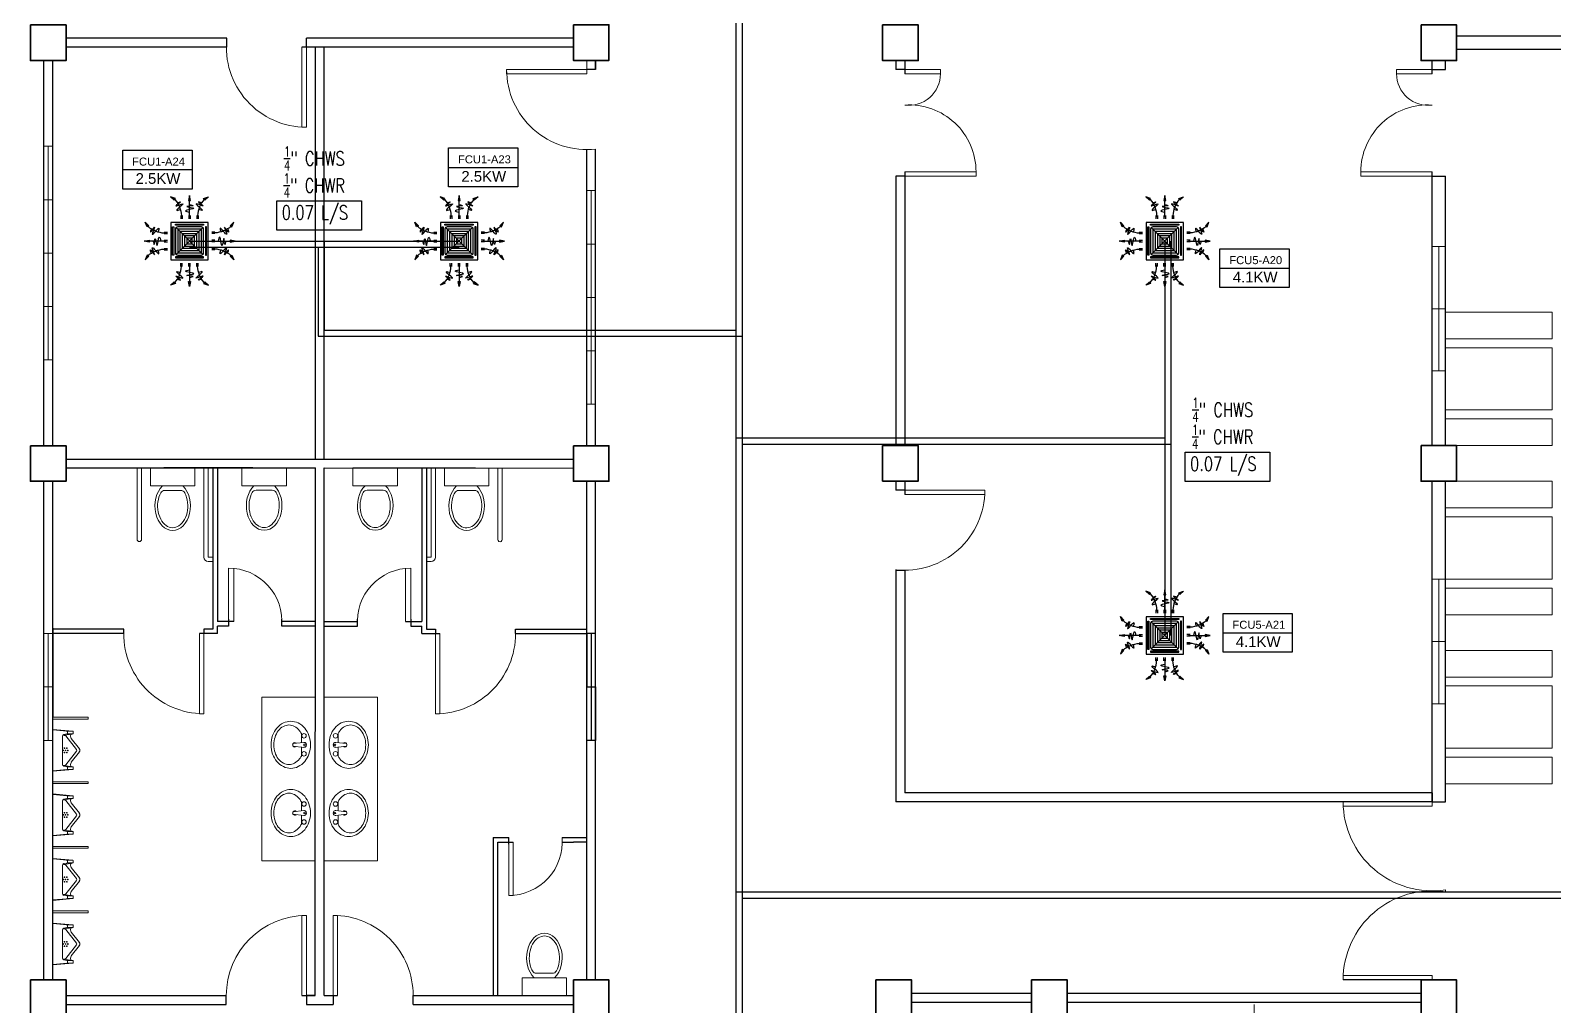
# Model space of a CAD drawing. Header units: millimetres. Extents: x 5 to 430, y 3 to 339.
# Drawn here: x 46.82 to 63.93, y 155.26 to 166.21 of the extents above; entities that cross this region are included whole.
import ezdxf

# ---------------------------------------------------------------- set-up
doc = ezdxf.new("R2010")
doc.units = ezdxf.units.MM
doc.header["$MEASUREMENT"] = 0
for name, color, linetype in [('AIR', 7, 'Continuous'), ('fcu line', 7, 'Continuous'), ('fcu return', 7, 'Continuous'), ('Legends', 7, 'Continuous'), ('pipe label', 7, 'Continuous')]:
    doc.layers.add(name, color=color, linetype=linetype)
doc.styles.add('Arch-Dim', font='simplex.shx', dxfattribs={"width": 0.75})
doc.styles.get("Standard").update_dxf_attribs({"font": 'arial.ttf'})

# ---------------------------------------------------------------- blocks, each defined once
blk = doc.blocks.new('FCU-13000P (CASSETTE SPLIT)')
at = {"layer": 'AIR', "ltscale": 3}
for p, q in [((0, 0.523), (0, 1)), ((-0.193, 0.558), (-0.193, 0.487)), ((-0.162, 0.558), (-0.162, 0.487)), ((-0.016, 0.558), (-0.016, 0.487)), ((0.016, 0.558), (0.016, 0.487)), ((0.162, 0.558), (0.162, 0.487)), ((0.193, 0.558), (0.193, 0.487)), ((-0.523, 0), (-1, 0)), ((-0.558, 0.193), (-0.487, 0.193)), ((-0.558, 0.162), (-0.487, 0.162)), ((-0.558, 0.016), (-0.487, 0.016)), ((0.558, 0.193), (0.487, 0.193)), ((0.558, 0.162), (0.487, 0.162)), ((0.558, 0.016), (0.487, 0.016)), ((0.523, 0), (1, 0)), ((-0.558, -0.016), (-0.487, -0.016)), ((-0.558, -0.162), (-0.487, -0.162)), ((-0.558, -0.193), (-0.487, -0.193)), ((0.558, -0.016), (0.487, -0.016)), ((0.558, -0.162), (0.487, -0.162)), ((0.558, -0.193), (0.487, -0.193)), ((-0.193, -0.558), (-0.193, -0.487)), ((-0.162, -0.558), (-0.162, -0.487)), ((-0.016, -0.558), (-0.016, -0.487)), ((0, -0.523), (0, -1)), ((0.016, -0.558), (0.016, -0.487)), ((0.162, -0.558), (0.162, -0.487)), ((0.193, -0.558), (0.193, -0.487))]:
    blk.add_line(p, q, dxfattribs=at)
at = {"layer": 'AIR'}
for p, q in [((0.295, -0.295), (-0.295, 0.295)), ((0.295, 0.295), (-0.295, -0.295))]:
    blk.add_line(p, q, dxfattribs=at)
at = {"layer": 'AIR', "ltscale": 3}
for points in [[(-0.335, 0.895), (-0.311, 0.932), (-0.416, 0.973)], [(-0.022, 0.89), (0.022, 0.89), (0, 1)], [(0.335, 0.895), (0.311, 0.932), (0.416, 0.973)], [(-0.895, 0.335), (-0.932, 0.311), (-0.973, 0.416)], [(0.895, 0.335), (0.932, 0.311), (0.973, 0.416)], [(-0.89, 0.022), (-0.89, -0.022), (-1, 0)], [(0.89, 0.022), (0.89, -0.022), (1, 0)], [(-0.895, -0.335), (-0.932, -0.311), (-0.973, -0.416)], [(0.895, -0.335), (0.932, -0.311), (0.973, -0.416)], [(-0.335, -0.895), (-0.311, -0.932), (-0.416, -0.973)], [(-0.022, -0.89), (0.022, -0.89), (0, -1)], [(0.335, -0.895), (0.311, -0.932), (0.416, -0.973)]]:
    blk.add_lwpolyline(points, close=True, dxfattribs=at)
at = {"layer": 'AIR'}
for points in [[(-0.323, 0.914, -0.171809), (-0.178, 0.558), (-0.178, 0.522)], [(0.323, 0.914, 0.171809), (0.178, 0.558), (0.178, 0.522)], [(-0.914, 0.323, 0.171809), (-0.558, 0.178), (-0.522, 0.178)], [(0.914, 0.323, -0.171809), (0.558, 0.178), (0.522, 0.178)], [(-0.914, -0.323, -0.171809), (-0.558, -0.178), (-0.522, -0.178)], [(0.914, -0.323, 0.171809), (0.558, -0.178), (0.522, -0.178)], [(-0.323, -0.914, 0.171809), (-0.178, -0.558), (-0.178, -0.522)], [(0.323, -0.914, -0.171809), (0.178, -0.558), (0.178, -0.522)]]:
    blk.add_lwpolyline(points, format="xyb", dxfattribs=at)
for points in [[(-0.41, -0.41), (0.41, -0.41), (0.41, 0.41), (-0.41, 0.41)], [(-0.31, 0.372), (0.31, 0.372), (0.31, 0.348), (-0.31, 0.348)], [(-0.373, 0.31), (-0.348, 0.31), (-0.348, -0.31), (-0.373, -0.31)], [(-0.26, -0.26), (0.26, -0.26), (0.26, 0.26), (-0.26, 0.26)], [(-0.21, -0.21), (0.21, -0.21), (0.21, 0.21), (-0.21, 0.21)], [(-0.16, -0.16), (0.16, -0.16), (0.16, 0.16), (-0.16, 0.16)], [(-0.11, -0.11), (0.11, -0.11), (0.11, 0.11), (-0.11, 0.11)], [(-0.06, -0.06), (0.06, -0.06), (0.06, 0.06), (-0.06, 0.06)], [(0.372, 0.31), (0.348, 0.31), (0.348, -0.31), (0.372, -0.31)], [(-0.31, -0.373), (0.31, -0.373), (0.31, -0.348), (-0.31, -0.348)]]:
    blk.add_lwpolyline(points, close=True, dxfattribs=at)
blk.add_lwpolyline([(-0.26, -0.31), (0.26, -0.31, 0.414214), (0.31, -0.26), (0.31, 0.26, 0.414214), (0.26, 0.31), (-0.26, 0.31, 0.414214), (-0.31, 0.26), (-0.31, -0.26, 0.414214)], format="xyb", close=True, dxfattribs=at)
at = {"layer": 'AIR', "ltscale": 3}
for points in [[(-0.268, 0.84), (-0.231, 0.852), (-0.134, 0.882), (-0.422, 0.704), (0.005, 0.903), (-0.358, 0.645), (-0.239, 0.678), (-0.199, 0.69)], [(0.268, 0.84), (0.231, 0.852), (0.134, 0.882), (0.422, 0.704), (-0.005, 0.903), (0.358, 0.645), (0.239, 0.678), (0.199, 0.69)], [(-0.84, 0.268), (-0.852, 0.231), (-0.882, 0.134), (-0.704, 0.422), (-0.903, -0.005), (-0.645, 0.358), (-0.678, 0.239), (-0.69, 0.199)], [(0.84, 0.268), (0.852, 0.231), (0.882, 0.134), (0.704, 0.422), (0.903, -0.005), (0.645, 0.358), (0.678, 0.239), (0.69, 0.199)], [(-0.84, -0.268), (-0.852, -0.231), (-0.882, -0.134), (-0.704, -0.422), (-0.903, 0.005), (-0.645, -0.358), (-0.678, -0.239), (-0.69, -0.199)], [(0.84, -0.268), (0.852, -0.231), (0.882, -0.134), (0.704, -0.422), (0.903, 0.005), (0.645, -0.358), (0.678, -0.239), (0.69, -0.199)], [(-0.268, -0.84), (-0.231, -0.852), (-0.134, -0.882), (-0.422, -0.704), (0.005, -0.903), (-0.358, -0.645), (-0.239, -0.678), (-0.199, -0.69)], [(0.268, -0.84), (0.231, -0.852), (0.134, -0.882), (0.422, -0.704), (-0.005, -0.903), (0.358, -0.645), (0.239, -0.678), (0.199, -0.69)]]:
    blk.add_open_spline(points, degree=3, knots=[0.0032834, 0.0032834, 0.0032834, 0.0032834, 0.0712567, 0.1924075, 0.3347111, 0.5062145, 0.5813292, 0.5813292, 0.5813292, 0.5813292], dxfattribs=at)
for points in [[(0, 0.8), (0.077, 0.776), (-0.058, 0.755), (0.098, 0.718), (-0.087, 0.663), (0, 0.631)], [(-0.8, 0), (-0.776, -0.077), (-0.755, 0.058), (-0.718, -0.098), (-0.663, 0.087), (-0.631, 0)], [(0.8, 0), (0.776, -0.077), (0.755, 0.058), (0.718, -0.098), (0.663, 0.087), (0.631, 0)], [(0, -0.8), (0.077, -0.776), (-0.058, -0.755), (0.098, -0.718), (-0.087, -0.663), (0, -0.631)]]:
    blk.add_spline(points, degree=3, dxfattribs=at)
for points in [[(-0.416, 0.973), (-0.335, 0.895), (-0.311, 0.932)], [(0, 1), (-0.022, 0.89), (0.022, 0.89)], [(0.416, 0.973), (0.335, 0.895), (0.311, 0.932)], [(-0.973, 0.416), (-0.895, 0.335), (-0.932, 0.311)], [(0.973, 0.416), (0.895, 0.335), (0.932, 0.311)], [(-1, 0), (-0.89, 0.022), (-0.89, -0.022)], [(1, 0), (0.89, 0.022), (0.89, -0.022)], [(-0.973, -0.416), (-0.895, -0.335), (-0.932, -0.311)], [(0.973, -0.416), (0.895, -0.335), (0.932, -0.311)], [(-0.416, -0.973), (-0.335, -0.895), (-0.311, -0.932)], [(0, -1), (-0.022, -0.89), (0.022, -0.89)], [(0.416, -0.973), (0.335, -0.895), (0.311, -0.932)]]:
    blk.add_solid(points, dxfattribs=at)

msp = doc.modelspace()

# ---------------------------------------------------------------- linework, layer by layer
at = {"color": 8, "lineweight": 25}
for p, q in [((49.027, 166.125), (47.22, 166.125)), ((49.021, 166.025), (47.22, 166.025)), ((49.021, 166.125), (49.021, 166.025)), ((52.92, 166.025), (49.871, 166.025)), ((52.92, 166.125), (49.921, 166.125)), ((49.921, 166.025), (49.921, 166.125)), ((50.021, 166.025), (49.921, 166.025)), ((50.021, 161.399), (50.021, 166.025)), ((50.121, 161.399), (50.121, 166.025)), ((68.445, 166.15), (62.845, 166.15)), ((46.97, 161.549), (46.97, 165.875)), ((47.07, 161.549), (47.07, 165.875)), ((53.17, 165.775), (53.17, 165.875)), ((53.17, 165.875), (53.17, 165.775)), ((56.545, 165.875), (56.545, 165.775)), ((56.645, 165.875), (56.645, 165.725)), ((56.645, 165.875), (56.645, 165.775)), ((62.57, 165.725), (62.57, 165.875)), ((62.72, 165.775), (62.72, 165.875)), ((68.445, 166), (62.845, 166)), ((53.17, 165.775), (53.07, 165.775)), ((56.645, 165.775), (56.545, 165.775)), ((62.57, 165.775), (62.72, 165.775)), ((53.07, 161.548), (53.07, 164.875)), ((53.17, 161.548), (53.17, 164.881)), ((56.545, 164.575), (56.545, 161.551)), ((56.645, 164.575), (56.545, 164.575)), ((56.645, 164.625), (56.645, 161.551)), ((62.57, 161.55), (62.57, 164.625)), ((62.57, 164.575), (62.72, 164.575)), ((62.72, 161.55), (62.72, 164.575)), ((47.22, 161.399), (52.92, 161.398)), ((47.22, 161.299), (50.021, 161.299)), ((48.868, 161.289), (48.868, 159.574)), ((48.868, 161.289), (48.868, 159.489)), ((48.921, 161.299), (48.921, 159.574)), ((50.02, 155.373), (50.021, 161.299)), ((50.12, 155.373), (50.121, 161.299)), ((50.121, 161.299), (52.92, 161.298)), ((51.82, 161.298), (50.82, 161.298)), ((51.219, 161.299), (51.218, 159.574)), ((51.271, 161.288), (51.271, 159.574)), ((51.271, 161.288), (51.271, 159.488)), ((46.97, 155.549), (46.97, 161.149)), ((47.07, 159.649), (47.07, 161.149)), ((53.07, 155.549), (53.07, 161.148)), ((53.17, 155.549), (53.17, 161.148)), ((56.545, 161.151), (56.545, 161.051)), ((56.645, 161.051), (56.545, 161.051)), ((56.645, 161.151), (56.645, 161.051)), ((62.57, 157.549), (62.57, 161.15)), ((62.72, 157.549), (62.72, 161.15)), ((56.545, 160.157), (56.545, 157.549)), ((56.545, 160.151), (56.645, 160.151)), ((56.645, 160.151), (56.645, 157.649)), ((47.07, 155.549), (47.07, 159.649)), ((48.868, 159.574), (48.868, 159.523)), ((49.046, 159.574), (48.921, 159.574)), ((49.046, 159.523), (48.921, 159.523)), ((48.921, 159.439), (48.921, 159.523)), ((49.106, 159.574), (48.946, 159.574)), ((49.046, 159.599), (49.046, 159.523)), ((50.021, 159.523), (49.643, 159.523)), ((49.646, 159.523), (49.646, 159.599)), ((50.021, 159.574), (49.646, 159.574)), ((50.118, 159.574), (50.493, 159.574)), ((50.118, 159.523), (50.496, 159.523)), ((50.493, 159.523), (50.493, 159.599)), ((51.033, 159.574), (51.193, 159.574)), ((51.093, 159.599), (51.093, 159.523)), ((51.093, 159.574), (51.218, 159.574)), ((51.093, 159.523), (51.218, 159.523)), ((51.218, 159.438), (51.218, 159.523)), ((51.271, 159.574), (51.271, 159.523)), ((47.87, 159.489), (47.07, 159.489)), ((47.868, 159.439), (47.07, 159.439)), ((47.868, 159.439), (47.868, 159.489)), ((48.921, 159.439), (48.718, 159.439)), ((48.868, 159.489), (48.768, 159.489)), ((48.868, 159.489), (48.768, 159.489)), ((48.768, 159.489), (48.768, 159.439)), ((51.218, 159.438), (51.421, 159.438)), ((51.271, 159.488), (51.371, 159.488)), ((51.271, 159.488), (51.371, 159.488)), ((51.371, 159.488), (51.371, 159.438)), ((52.269, 159.488), (53.069, 159.488)), ((52.271, 159.438), (52.271, 159.488)), ((52.271, 159.438), (53.069, 159.438)), ((62.57, 157.649), (56.645, 157.649)), ((62.57, 157.549), (56.645, 157.549)), ((62.57, 157.549), (62.72, 157.549)), ((52.02, 157.147), (52.095, 157.147)), ((52.02, 157.147), (52.02, 155.373)), ((52.095, 157.147), (52.195, 157.147)), ((52.195, 157.072), (52.195, 157.147)), ((52.793, 157.147), (52.92, 157.147)), ((52.92, 157.147), (53.07, 157.147)), ((52.07, 155.372), (52.07, 157.097)), ((52.07, 157.097), (52.245, 157.097)), ((52.795, 157.097), (52.92, 157.097)), ((53.07, 157.097), (52.92, 157.097)), ((56.72, 155.399), (58.07, 155.399)), ((58.47, 155.399), (62.445, 155.399)), ((47.22, 155.373), (49.02, 155.373)), ((47.22, 155.273), (49.02, 155.273)), ((49.02, 155.273), (49.02, 155.373)), ((50.02, 155.373), (49.92, 155.373)), ((49.92, 155.373), (49.92, 155.273)), ((49.92, 155.273), (50.22, 155.273)), ((50.12, 155.373), (50.22, 155.373)), ((50.22, 155.373), (50.22, 155.273)), ((51.12, 155.373), (52.92, 155.373)), ((51.12, 155.273), (51.12, 155.373)), ((51.12, 155.273), (52.92, 155.273)), ((56.72, 155.299), (58.07, 155.299)), ((58.47, 155.299), (62.445, 155.299))]:
    msp.add_line(p, q, dxfattribs=at)
at = {"color": 8, "lineweight": -2}
for p, q in [((49.027, 166.125), (49.021, 166.125)), ((49.32, 161.299), (48.32, 161.299)), ((56.645, 161.151), (56.645, 161.001)), ((56.545, 160.157), (56.545, 160.151)), ((47.07, 159.499), (47.07, 158.499)), ((53.17, 159.439), (53.07, 159.439)), ((53.07, 159.439), (53.07, 158.839)), ((53.12, 159.439), (53.12, 158.239)), ((53.07, 158.839), (53.17, 158.839)), ((53.17, 158.839), (53.17, 158.239)), ((53.17, 158.239), (53.07, 158.239)), ((62.57, 157.649), (62.57, 157.549)), ((56.645, 157.549), (56.545, 157.549)), ((62.57, 157.549), (61.57, 157.549)), ((62.57, 155.549), (61.57, 155.549)), ((49.87, 155.373), (50.02, 155.373)), ((50.12, 155.373), (50.27, 155.373))]:
    msp.add_line(p, q, dxfattribs=at)
at = {"color": 8, "lineweight": 13}
for p, q in [((49.871, 165.125), (49.871, 166.025)), ((49.921, 166.025), (49.921, 165.125)), ((53.07, 165.725), (53.07, 165.875)), ((53.07, 165.775), (52.17, 165.775)), ((52.17, 165.775), (52.17, 165.725)), ((52.17, 165.725), (53.07, 165.725)), ((53.07, 165.775), (53.07, 165.725)), ((49.921, 165.125), (49.871, 165.125)), ((56.645, 161.051), (57.545, 161.051)), ((57.545, 161.051), (57.545, 161.001)), ((57.545, 161.001), (56.645, 161.001)), ((49.046, 159.574), (49.046, 160.174)), ((49.106, 160.174), (49.106, 159.574)), ((51.034, 160.174), (51.033, 159.574)), ((51.093, 159.574), (51.094, 160.174)), ((48.718, 158.539), (48.718, 159.439)), ((48.768, 159.439), (48.768, 158.539)), ((48.768, 158.539), (48.718, 158.539)), ((52.195, 157.097), (52.195, 156.497)), ((52.245, 156.497), (52.245, 157.097)), ((52.195, 156.497), (52.245, 156.497)), ((49.92, 156.273), (49.87, 156.273)), ((49.87, 156.273), (49.87, 155.373)), ((49.92, 155.373), (49.92, 156.273)), ((50.27, 156.273), (50.22, 156.273)), ((50.22, 156.273), (50.22, 155.373)), ((50.27, 155.373), (50.27, 156.273))]:
    msp.add_line(p, q, dxfattribs=at)
at = {"color": 8, "lineweight": 9}
for p, q in [((46.97, 164.912), (47.07, 164.912)), ((47.02, 164.912), (47.02, 162.512)), ((46.97, 164.312), (47.07, 164.312)), ((53.07, 164.414), (53.17, 164.414)), ((53.12, 164.414), (53.12, 162.014)), ((53.07, 163.814), (53.17, 163.814)), ((62.72, 163.788), (62.57, 163.788)), ((62.645, 162.388), (62.645, 163.788)), ((46.97, 163.712), (47.07, 163.712)), ((46.97, 163.112), (47.07, 163.112)), ((53.07, 163.214), (53.17, 163.214)), ((62.57, 163.088), (62.72, 163.088)), ((63.92, 163.05), (62.72, 163.05)), ((62.72, 163.05), (62.72, 162.75)), ((63.92, 162.75), (63.92, 163.05)), ((53.07, 162.614), (53.17, 162.614)), ((62.72, 162.75), (63.92, 162.75)), ((63.92, 162.65), (62.72, 162.65)), ((62.72, 162.65), (62.72, 161.95)), ((63.92, 161.95), (63.92, 162.65)), ((46.97, 162.512), (47.07, 162.512)), ((62.57, 162.388), (62.72, 162.388)), ((53.07, 162.014), (53.17, 162.014)), ((62.72, 161.95), (63.92, 161.95)), ((63.92, 161.85), (62.72, 161.85)), ((62.72, 161.85), (62.72, 161.55)), ((63.92, 161.55), (63.92, 161.85)), ((62.72, 161.55), (63.92, 161.55)), ((48.018, 161.297), (48.018, 160.597)), ((48.068, 160.497), (48.068, 161.297)), ((48.168, 161.297), (48.668, 161.297)), ((48.168, 161.097), (48.168, 161.297)), ((48.668, 161.297), (48.668, 161.097)), ((48.768, 160.297), (48.768, 161.297)), ((48.818, 161.297), (48.818, 160.597)), ((49.196, 161.299), (49.696, 161.299)), ((49.196, 161.099), (49.196, 161.299)), ((49.696, 161.299), (49.696, 161.099)), ((50.944, 161.299), (50.444, 161.299)), ((50.444, 161.299), (50.444, 161.099)), ((50.944, 161.099), (50.944, 161.299)), ((51.321, 161.297), (51.321, 160.597)), ((51.371, 160.297), (51.371, 161.297)), ((51.971, 161.297), (51.471, 161.297)), ((51.471, 161.297), (51.471, 161.097)), ((51.971, 161.097), (51.971, 161.297)), ((52.071, 160.496), (52.071, 161.296)), ((52.121, 161.296), (52.121, 160.596)), ((48.668, 161.097), (48.168, 161.097)), ((48.509, 161.047), (48.328, 161.047)), ((49.696, 161.099), (49.196, 161.099)), ((49.536, 161.049), (49.355, 161.049)), ((50.444, 161.099), (50.944, 161.099)), ((50.603, 161.049), (50.784, 161.049)), ((51.471, 161.097), (51.971, 161.097)), ((51.631, 161.047), (51.812, 161.047)), ((63.92, 161.15), (62.72, 161.15)), ((62.72, 161.15), (62.72, 160.85)), ((63.92, 160.85), (63.92, 161.15)), ((62.72, 160.85), (63.92, 160.85)), ((63.92, 160.75), (62.72, 160.75)), ((62.72, 160.75), (62.72, 160.05)), ((63.92, 160.05), (63.92, 160.75)), ((48.018, 160.597), (48.018, 160.497)), ((48.818, 160.597), (48.818, 160.297)), ((51.321, 160.597), (51.321, 160.297)), ((52.121, 160.596), (52.121, 160.496)), ((48.818, 160.297), (48.868, 160.297)), ((48.868, 160.247), (48.818, 160.247)), ((51.321, 160.297), (51.271, 160.297)), ((51.271, 160.247), (51.321, 160.247)), ((62.72, 160.05), (62.57, 160.05)), ((62.645, 158.65), (62.645, 160.05)), ((62.72, 160.05), (63.92, 160.05)), ((63.92, 159.95), (62.72, 159.95)), ((62.72, 159.95), (62.72, 159.65)), ((63.92, 159.65), (63.92, 159.95)), ((62.72, 159.65), (63.92, 159.65)), ((47.07, 159.439), (46.97, 159.439)), ((46.97, 159.439), (46.97, 158.839)), ((47.02, 159.439), (47.02, 158.239)), ((62.57, 159.35), (62.72, 159.35)), ((63.92, 159.25), (62.72, 159.25)), ((62.72, 159.25), (62.72, 158.95)), ((63.92, 158.95), (63.92, 159.25)), ((46.97, 158.839), (47.07, 158.839)), ((47.07, 158.839), (47.07, 158.239)), ((62.72, 158.95), (63.92, 158.95)), ((63.92, 158.85), (62.72, 158.85)), ((62.72, 158.85), (62.72, 158.15)), ((63.92, 158.15), (63.92, 158.85)), ((62.57, 158.65), (62.72, 158.65)), ((47.07, 158.354), (47.07, 158.359)), ((47.07, 157.9), (47.07, 158.354)), ((47.073, 158.362), (47.295, 158.342)), ((47.073, 158.357), (47.23, 158.342)), ((47.196, 158.305), (47.231, 158.311)), ((47.198, 158.296), (47.287, 158.31)), ((47.232, 158.342), (47.295, 158.342)), ((47.295, 158.312), (47.233, 158.312)), ((47.235, 158.337), (47.235, 158.316)), ((47.287, 158.31), (47.295, 158.312)), ((47.3, 158.337), (47.3, 158.317)), ((47.07, 158.239), (46.97, 158.239)), ((47.07, 158.213), (47.07, 158.283)), ((47.18, 157.968), (47.18, 158.285)), ((47.198, 158.296), (47.182, 158.293)), ((47.337, 158.136), (47.217, 158.289)), ((47.27, 158.291), (47.27, 158.286)), ((47.279, 158.261), (47.369, 158.145)), ((49.768, 158.204), (49.89, 158.217)), ((49.768, 158.175), (49.89, 158.161)), ((50.372, 158.204), (50.251, 158.217)), ((50.372, 158.175), (50.251, 158.161)), ((62.72, 158.15), (63.92, 158.15)), ((47.337, 158.117), (47.217, 157.965)), ((47.27, 157.963), (47.27, 157.967)), ((47.279, 157.993), (47.369, 158.109)), ((63.92, 158.05), (62.72, 158.05)), ((62.72, 158.05), (62.72, 157.75)), ((63.92, 157.75), (63.92, 158.05)), ((47.07, 157.9), (47.07, 157.895)), ((47.073, 157.892), (47.295, 157.912)), ((47.073, 157.897), (47.23, 157.911)), ((47.198, 157.957), (47.182, 157.96)), ((47.196, 157.949), (47.231, 157.942)), ((47.198, 157.957), (47.287, 157.943)), ((47.232, 157.912), (47.295, 157.912)), ((47.295, 157.942), (47.233, 157.942)), ((47.235, 157.916), (47.235, 157.938)), ((47.287, 157.943), (47.295, 157.942)), ((47.3, 157.917), (47.3, 157.937)), ((47.07, 157.629), (47.07, 157.634)), ((47.07, 157.629), (47.07, 157.175)), ((47.073, 157.637), (47.295, 157.617)), ((47.073, 157.632), (47.23, 157.617)), ((62.72, 157.75), (63.92, 157.75)), ((47.18, 157.56), (47.18, 157.243)), ((47.198, 157.571), (47.182, 157.568)), ((47.196, 157.58), (47.231, 157.586)), ((47.198, 157.571), (47.287, 157.585)), ((47.337, 157.411), (47.217, 157.564)), ((47.232, 157.617), (47.295, 157.617)), ((47.295, 157.587), (47.233, 157.587)), ((47.235, 157.612), (47.235, 157.591)), ((47.27, 157.566), (47.27, 157.561)), ((47.279, 157.536), (47.369, 157.42)), ((47.287, 157.585), (47.295, 157.587)), ((47.3, 157.612), (47.3, 157.592)), ((47.07, 157.316), (47.07, 157.246)), ((47.337, 157.392), (47.217, 157.24)), ((47.279, 157.268), (47.369, 157.384)), ((49.768, 157.438), (49.89, 157.451)), ((49.768, 157.409), (49.89, 157.396)), ((50.372, 157.438), (50.251, 157.451)), ((50.372, 157.409), (50.251, 157.396)), ((47.07, 157.175), (47.07, 157.17)), ((47.073, 157.167), (47.295, 157.187)), ((47.073, 157.172), (47.23, 157.186)), ((47.198, 157.232), (47.182, 157.235)), ((47.196, 157.224), (47.231, 157.217)), ((47.198, 157.232), (47.287, 157.218)), ((47.232, 157.187), (47.295, 157.187)), ((47.295, 157.217), (47.233, 157.217)), ((47.235, 157.191), (47.235, 157.213)), ((47.27, 157.238), (47.27, 157.242)), ((47.287, 157.218), (47.295, 157.217)), ((47.3, 157.192), (47.3, 157.212)), ((47.07, 156.904), (47.07, 156.909)), ((47.07, 156.904), (47.07, 156.45)), ((47.073, 156.912), (47.295, 156.892)), ((47.073, 156.907), (47.23, 156.892)), ((47.18, 156.835), (47.18, 156.518)), ((47.198, 156.846), (47.182, 156.843)), ((47.196, 156.855), (47.231, 156.861)), ((47.198, 156.846), (47.287, 156.86)), ((47.337, 156.686), (47.217, 156.839)), ((47.232, 156.892), (47.295, 156.892)), ((47.295, 156.862), (47.233, 156.862)), ((47.235, 156.887), (47.235, 156.866)), ((47.27, 156.841), (47.27, 156.836)), ((47.279, 156.811), (47.369, 156.695)), ((47.287, 156.86), (47.295, 156.862)), ((47.3, 156.887), (47.3, 156.867)), ((47.337, 156.667), (47.217, 156.515)), ((47.279, 156.543), (47.369, 156.659)), ((47.07, 156.591), (47.07, 156.521)), ((47.07, 156.45), (47.07, 156.445)), ((47.073, 156.442), (47.295, 156.462)), ((47.073, 156.447), (47.23, 156.461)), ((47.198, 156.507), (47.182, 156.51)), ((47.196, 156.499), (47.231, 156.492)), ((47.198, 156.507), (47.287, 156.493)), ((47.232, 156.462), (47.295, 156.462)), ((47.295, 156.492), (47.233, 156.492)), ((47.235, 156.466), (47.235, 156.488)), ((47.27, 156.513), (47.27, 156.517)), ((47.287, 156.493), (47.295, 156.492)), ((47.3, 156.467), (47.3, 156.487)), ((47.07, 156.179), (47.07, 156.184)), ((47.07, 156.179), (47.07, 155.725)), ((47.073, 156.187), (47.295, 156.167)), ((47.073, 156.182), (47.23, 156.167)), ((47.18, 156.11), (47.18, 155.793)), ((47.198, 156.121), (47.182, 156.118)), ((47.196, 156.13), (47.231, 156.136)), ((47.198, 156.121), (47.287, 156.135)), ((47.337, 155.961), (47.217, 156.114)), ((47.232, 156.167), (47.295, 156.167)), ((47.295, 156.137), (47.233, 156.137)), ((47.235, 156.162), (47.235, 156.141)), ((47.27, 156.116), (47.27, 156.111)), ((47.279, 156.086), (47.369, 155.97)), ((47.287, 156.135), (47.295, 156.137)), ((47.3, 156.162), (47.3, 156.142)), ((47.337, 155.942), (47.217, 155.79)), ((47.279, 155.818), (47.369, 155.934)), ((47.07, 155.866), (47.07, 155.796)), ((47.198, 155.782), (47.182, 155.785)), ((47.196, 155.774), (47.231, 155.767)), ((47.198, 155.782), (47.287, 155.768)), ((47.295, 155.767), (47.233, 155.767)), ((47.235, 155.741), (47.235, 155.763)), ((47.27, 155.788), (47.27, 155.792)), ((47.287, 155.768), (47.295, 155.767)), ((47.3, 155.742), (47.3, 155.762)), ((47.07, 155.725), (47.07, 155.72)), ((47.073, 155.717), (47.295, 155.737)), ((47.073, 155.722), (47.23, 155.736)), ((47.232, 155.737), (47.295, 155.737)), ((52.345, 155.373), (52.345, 155.573)), ((52.345, 155.573), (52.845, 155.573)), ((52.504, 155.623), (52.685, 155.623)), ((52.845, 155.573), (52.845, 155.373)), ((52.845, 155.373), (52.345, 155.373)), ((60.57, 155.274), (60.57, 155.149))]:
    msp.add_line(p, q, dxfattribs=at)
at = {"color": 8, "lineweight": 20}
for p, q in [((51.371, 159.438), (51.37, 158.538)), ((51.42, 158.538), (51.421, 159.438))]:
    msp.add_line(p, q, dxfattribs=at)
at = {"color": 8, "lineweight": 35}
for points in [[(46.82, 166.275), (47.22, 166.275), (47.22, 165.875), (46.82, 165.875)], [(52.92, 166.276), (53.32, 166.276), (53.32, 165.876), (52.92, 165.876)], [(56.395, 166.275), (56.795, 166.275), (56.795, 165.875), (56.395, 165.875)], [(62.445, 166.275), (62.845, 166.275), (62.845, 165.875), (62.445, 165.875)], [(46.82, 161.549), (47.22, 161.549), (47.22, 161.149), (46.82, 161.149)], [(52.92, 161.549), (53.32, 161.549), (53.32, 161.149), (52.92, 161.149)], [(56.395, 161.551), (56.795, 161.551), (56.795, 161.151), (56.395, 161.151)], [(62.445, 161.55), (62.845, 161.55), (62.845, 161.15), (62.445, 161.15)], [(46.82, 155.549), (47.22, 155.549), (47.22, 155.149), (46.82, 155.149)], [(52.92, 155.549), (53.32, 155.549), (53.32, 155.149), (52.92, 155.149)], [(56.32, 155.549), (56.72, 155.549), (56.72, 155.149), (56.32, 155.149)], [(58.07, 155.549), (58.47, 155.549), (58.47, 155.149), (58.07, 155.149)], [(62.445, 155.549), (62.845, 155.549), (62.845, 155.149), (62.445, 155.149)]]:
    msp.add_lwpolyline(points, close=True, dxfattribs=at)
at = {"color": 8, "lineweight": 13, "ltscale": 0.03}
for points in [[(56.645, 165.775), (56.645, 165.725), (57.045, 165.725), (57.045, 165.775)], [(62.57, 165.775), (62.57, 165.725), (62.17, 165.725), (62.17, 165.775)], [(56.645, 164.625), (56.645, 164.575), (57.445, 164.575), (57.445, 164.625)], [(62.57, 164.625), (62.57, 164.575), (61.77, 164.575), (61.77, 164.625)]]:
    msp.add_lwpolyline(points, close=True, dxfattribs=at)
at = {"color": 8, "lineweight": 9}
for points in [[(46.97, 164.912), (47.07, 164.912), (47.07, 162.512), (46.97, 162.512)], [(53.07, 164.414), (53.17, 164.414), (53.17, 162.014), (53.07, 162.014)], [(62.57, 163.788), (62.72, 163.788), (62.72, 162.388), (62.57, 162.388)], [(62.57, 160.05), (62.72, 160.05), (62.72, 158.65), (62.57, 158.65)], [(47.07, 158.239), (46.97, 158.239), (46.97, 159.439), (47.07, 159.439)], [(53.069, 159.438), (53.17, 159.438), (53.17, 158.239), (53.069, 158.239)], [(47.47, 158.499), (47.47, 158.479), (47.07, 158.479), (47.07, 158.499)], [(47.47, 157.774), (47.47, 157.754), (47.07, 157.754), (47.07, 157.774)], [(47.47, 157.049), (47.47, 157.029), (47.07, 157.029), (47.07, 157.049)], [(47.47, 156.324), (47.47, 156.304), (47.07, 156.304), (47.07, 156.324)]]:
    msp.add_lwpolyline(points, close=True, dxfattribs=at)
at = {"color": 8, "lineweight": 9, "ltscale": 0.4}
for points in [[(50.02, 158.726), (50.02, 156.886), (49.42, 156.886), (49.42, 158.726)], [(50.12, 158.726), (50.12, 156.886), (50.72, 156.886), (50.72, 158.726)]]:
    msp.add_lwpolyline(points, close=True, dxfattribs=at)
at = {"color": 8, "lineweight": 9}
for points in [[(49.745, 158.454, 0.11576), (49.663, 158.435, 0.104047), (49.589, 158.377, 0.090875), (49.541, 158.293, 0.083344), (49.524, 158.189, 0.083344), (49.541, 158.086, 0.090875), (49.589, 158.002, 0.104047), (49.663, 157.944, 0.11576), (49.745, 157.924, 0.11576), (49.828, 157.944, 0.104047), (49.901, 158.002, 0.090875), (49.949, 158.086, 0.083344), (49.966, 158.189, 0.083344), (49.949, 158.293, 0.090875), (49.901, 158.377, 0.104047), (49.828, 158.435, 0.11576)], [(50.396, 158.454, -0.11576), (50.478, 158.435, -0.104047), (50.552, 158.377, -0.090875), (50.599, 158.293, -0.083344), (50.617, 158.189, -0.083344), (50.599, 158.086, -0.090875), (50.552, 158.002, -0.104047), (50.478, 157.944, -0.11576), (50.396, 157.924, -0.11576), (50.313, 157.944, -0.104047), (50.239, 158.002, -0.090875), (50.192, 158.086, -0.083344), (50.175, 158.189, -0.083344), (50.192, 158.293, -0.090875), (50.239, 158.377, -0.104047), (50.313, 158.435, -0.11576)], [(49.745, 157.158, -0.11576), (49.663, 157.178, -0.104047), (49.589, 157.236, -0.090875), (49.541, 157.32, -0.083344), (49.524, 157.423, -0.083344), (49.541, 157.527, -0.090875), (49.589, 157.611, -0.104047), (49.663, 157.669, -0.11576), (49.745, 157.688, -0.11576), (49.828, 157.669, -0.104047), (49.901, 157.611, -0.090875), (49.949, 157.527, -0.083344), (49.966, 157.423, -0.083344), (49.949, 157.32, -0.090875), (49.901, 157.236, -0.104047), (49.828, 157.178, -0.11576)], [(50.396, 157.158, 0.11576), (50.478, 157.178, 0.104047), (50.552, 157.236, 0.090875), (50.599, 157.32, 0.083344), (50.617, 157.423, 0.083344), (50.599, 157.527, 0.090875), (50.552, 157.611, 0.104047), (50.478, 157.669, 0.11576), (50.396, 157.688, 0.11576), (50.313, 157.669, 0.104047), (50.239, 157.611, 0.090875), (50.192, 157.527, 0.083344), (50.175, 157.423, 0.083344), (50.192, 157.32, 0.090875), (50.239, 157.236, 0.104047), (50.313, 157.178, 0.11576)]]:
    msp.add_lwpolyline(points, format="xyb", close=True, dxfattribs=at)
for points in [[(49.724, 158.412, 0.124838), (49.662, 158.396, 0.105788), (49.604, 158.347, 0.086697), (49.568, 158.277, 0.076776), (49.554, 158.189, 0.076776), (49.568, 158.102, 0.086697), (49.604, 158.032, 0.105788), (49.662, 157.983, 0.124838), (49.724, 157.967, 0.124838), (49.787, 157.983, 0.105788), (49.844, 158.032, 0.040067), (49.864, 158.063), (49.864, 158.165, 0.040067)], [(49.864, 158.214), (49.864, 158.316, 0.040067), (49.844, 158.347, 0.105788), (49.787, 158.396, 0.124838), (49.724, 158.412, 0.124838)], [(50.417, 158.412, -0.124838), (50.479, 158.396, -0.105788), (50.537, 158.347, -0.086697), (50.573, 158.277, -0.076776), (50.587, 158.189, -0.076776), (50.573, 158.102, -0.086697), (50.537, 158.032, -0.105788), (50.479, 157.983, -0.124838), (50.417, 157.967, -0.124838), (50.354, 157.983, -0.105788), (50.296, 158.032, -0.040067), (50.277, 158.063), (50.277, 158.165, -0.040067)], [(50.277, 158.214), (50.277, 158.316, -0.040067), (50.296, 158.347, -0.105788), (50.354, 158.396, -0.124838), (50.417, 158.412, -0.124838)], [(49.724, 157.201, -0.124838), (49.662, 157.217, -0.105788), (49.604, 157.266, -0.086697), (49.568, 157.336, -0.076776), (49.554, 157.423, -0.076776), (49.568, 157.511, -0.086697), (49.604, 157.581, -0.105788), (49.662, 157.63, -0.124838), (49.724, 157.646, -0.124838), (49.787, 157.63, -0.105788), (49.844, 157.581, -0.040067), (49.864, 157.55), (49.864, 157.448, -0.040067)], [(50.417, 157.201, 0.124838), (50.479, 157.217, 0.105788), (50.537, 157.266, 0.086697), (50.573, 157.336, 0.076776), (50.587, 157.423, 0.076776), (50.573, 157.511, 0.086697), (50.537, 157.581, 0.105788), (50.479, 157.63, 0.124838), (50.417, 157.646, 0.124838), (50.354, 157.63, 0.105788), (50.296, 157.581, 0.040067), (50.277, 157.55), (50.277, 157.448, 0.040067)], [(49.864, 157.399), (49.864, 157.297, -0.040067), (49.844, 157.266, -0.105788), (49.787, 157.217, -0.124838), (49.724, 157.201, -0.124838)], [(50.277, 157.399), (50.277, 157.297, 0.040067), (50.296, 157.266, 0.105788), (50.354, 157.217, 0.124838), (50.417, 157.201, 0.124838)]]:
    msp.add_lwpolyline(points, format="xyb", dxfattribs=at)
at = {"color": 8, "lineweight": 13}
msp.add_lwpolyline([(62.57, 155.549), (62.57, 155.599), (61.57, 155.599), (61.57, 155.549, -0.459034), (62.72, 156.538), (62.72, 156.561), (62.72, 156.538), (62.72, 156.561, -0.459034), (61.57, 157.549), (61.57, 157.499), (62.57, 157.499), (62.57, 157.549)], format="xyb", dxfattribs=at)
at = {"color": 8, "lineweight": 9}
for centre, radius in [((49.893, 158.291), 0.0255), ((50.248, 158.291), 0.0255), ((47.203, 158.152), 0.004), ((47.228, 158.152), 0.004), ((49.9, 158.189), 0.0095), ((50.241, 158.189), 0.0095), ((47.19, 158.127), 0.004), ((47.203, 158.102), 0.004), ((47.215, 158.127), 0.004), ((47.228, 158.102), 0.004), ((47.24, 158.127), 0.004), ((49.893, 158.088), 0.0255), ((50.248, 158.088), 0.0255), ((49.893, 157.525), 0.0255), ((50.248, 157.525), 0.0255), ((47.19, 157.402), 0.004), ((47.203, 157.427), 0.004), ((47.203, 157.377), 0.004), ((47.215, 157.402), 0.004), ((47.228, 157.427), 0.004), ((47.228, 157.377), 0.004), ((47.24, 157.402), 0.004), ((49.893, 157.322), 0.0255), ((49.9, 157.423), 0.0095), ((50.248, 157.322), 0.0255), ((50.241, 157.423), 0.0095), ((47.19, 156.677), 0.004), ((47.203, 156.702), 0.004), ((47.203, 156.652), 0.004), ((47.215, 156.677), 0.004), ((47.228, 156.702), 0.004), ((47.228, 156.652), 0.004), ((47.24, 156.677), 0.004), ((47.19, 155.952), 0.004), ((47.203, 155.977), 0.004), ((47.203, 155.927), 0.004), ((47.215, 155.952), 0.004), ((47.228, 155.977), 0.004), ((47.228, 155.927), 0.004), ((47.24, 155.952), 0.004)]:
    msp.add_circle(centre, radius, dxfattribs=at)
at = {"color": 8, "lineweight": 13}
for centre, radius, start, end in [((49.921, 166.025), 0.9, 173.6208, 270.0002), ((53.07, 165.775), 0.9, 180.0002, 276.3796), ((56.645, 161.051), 0.9, 263.6206, 0), ((49.046, 159.574), 0.6, 355.0883, 90.0002), ((51.093, 159.574), 0.6, 89.9792, 184.8911), ((48.768, 159.439), 0.9, 176.8154, 270), ((52.195, 157.097), 0.6, 270.0002, 4.7804), ((49.92, 155.373), 0.9, 90.0002, 180.0002), ((50.22, 155.373), 0.9, 0.0002, 90.0002)]:
    msp.add_arc(centre, radius, start, end, dxfattribs=at)
at = {"color": 8, "lineweight": 13, "ltscale": 0.03}
for centre, radius, start, end in [((56.692, 165.725), 0.353, 262.3719, 0), ((62.523, 165.725), 0.353, 180, 277.6281), ((56.693, 164.625), 0.752, 0, 93.6952), ((62.521, 164.625), 0.752, 86.3048, 180)]:
    msp.add_arc(centre, radius, start, end, dxfattribs=at)
at = {"color": 8, "lineweight": 9}
for centre, radius, start, end in [((48.328, 160.997), 0.05, 90, 151.9916), ((48.509, 160.997), 0.05, 28.1501, 90), ((49.355, 160.999), 0.05, 90.0002, 151.9918), ((49.536, 160.999), 0.05, 28.1502, 90.0002), ((50.603, 160.999), 0.05, 89.9792, 151.8291), ((50.784, 160.999), 0.05, 27.9875, 89.9792), ((51.631, 160.997), 0.05, 89.9793, 151.8293), ((51.812, 160.997), 0.05, 27.9877, 89.9793), ((48.043, 160.497), 0.025, 180, 0), ((52.096, 160.496), 0.025, 179.9793, 359.9793), ((48.818, 160.297), 0.05, 180, 270), ((51.321, 160.297), 0.05, 269.9793, 359.9793), ((47.073, 158.359), 0.003, 86.1861, 180.0002), ((47.073, 158.354), 0.003, 86.532, 180.0002), ((47.23, 158.337), 0.005, 0.0002, 86.532), ((47.23, 158.316), 0.005, 280.305, 0.0002), ((47.29, 158.291), 0.02, 99.2903, 180.0002), ((47.295, 158.337), 0.005, 0.0002, 90.0002), ((47.295, 158.317), 0.005, 270.0002, 0.0002), ((47.2, 158.285), 0.02, 100.305, 180.0002), ((47.178, 158.152), 0.004, 305.6756, 54.3248), ((47.202, 158.276), 0.02, 39.3164, 99.2903), ((47.31, 158.286), 0.04, 180.0002, 219.3164), ((47.345, 158.127), 0.03, 322.8155, 37.1849), ((49.791, 158.189), 0.025, 161.3795, 198.6209), ((49.862, 158.189), 0.0948, 171.2028, 188.7976), ((49.791, 158.189), 0.025, 48.798, 143.6934), ((49.791, 158.189), 0.025, 216.307, 311.2024), ((49.893, 158.189), 0.028, 263.7547, 96.2457), ((50.248, 158.189), 0.028, 83.7547, 276.2457), ((50.35, 158.189), 0.025, 36.307, 131.2024), ((50.35, 158.189), 0.025, 228.798, 323.6934), ((50.279, 158.189), 0.0948, 351.2028, 8.7976), ((50.35, 158.189), 0.025, 341.3795, 18.6209), ((47.178, 158.102), 0.004, 305.6756, 54.3248), ((47.2, 157.968), 0.02, 180.0002, 259.6953), ((47.31, 157.967), 0.04, 140.6839, 180.0002), ((47.325, 158.127), 0.015, 320.6839, 39.3164), ((47.073, 157.9), 0.003, 180.0002, 273.4684), ((47.073, 157.895), 0.003, 180.0002, 273.8143), ((47.202, 157.977), 0.02, 260.71, 320.6839), ((47.23, 157.916), 0.005, 273.4684, 0.0002), ((47.23, 157.938), 0.005, 0.0002, 79.6953), ((47.29, 157.963), 0.02, 180.0002, 260.71), ((47.295, 157.937), 0.005, 0.0002, 90.0002), ((47.295, 157.917), 0.005, 270.0002, 0.0002), ((47.073, 157.634), 0.003, 86.1861, 180.0002), ((47.073, 157.629), 0.003, 86.532, 180.0002), ((47.2, 157.56), 0.02, 100.305, 180.0002), ((47.202, 157.551), 0.02, 39.3164, 99.2903), ((47.23, 157.612), 0.005, 0.0002, 86.532), ((47.23, 157.591), 0.005, 280.305, 0.0002), ((47.29, 157.566), 0.02, 99.2903, 180.0002), ((47.31, 157.561), 0.04, 180.0002, 219.3164), ((47.295, 157.612), 0.005, 0.0002, 90.0002), ((47.295, 157.592), 0.005, 270.0002, 0.0002), ((47.178, 157.427), 0.004, 305.6756, 54.3248), ((47.178, 157.377), 0.004, 305.6756, 54.3248), ((47.325, 157.402), 0.015, 320.6839, 39.3164), ((47.345, 157.402), 0.03, 322.8155, 37.1849), ((49.791, 157.423), 0.025, 161.3795, 198.6209), ((49.862, 157.423), 0.0948, 171.2028, 188.7976), ((49.791, 157.423), 0.025, 48.798, 143.6934), ((49.791, 157.423), 0.025, 216.307, 311.2024), ((49.893, 157.423), 0.028, 263.7547, 96.2457), ((50.248, 157.423), 0.028, 83.7547, 276.2457), ((50.35, 157.423), 0.025, 36.307, 131.2024), ((50.35, 157.423), 0.025, 228.798, 323.6934), ((50.279, 157.423), 0.0948, 351.2028, 8.7976), ((50.35, 157.423), 0.025, 341.3795, 18.6209), ((47.073, 157.175), 0.003, 180.0002, 273.4684), ((47.073, 157.17), 0.003, 180.0002, 273.8143), ((47.2, 157.243), 0.02, 180.0002, 259.6953), ((47.202, 157.252), 0.02, 260.71, 320.6839), ((47.23, 157.191), 0.005, 273.4684, 0.0002), ((47.23, 157.213), 0.005, 0.0002, 79.6953), ((47.31, 157.242), 0.04, 140.6839, 180.0002), ((47.29, 157.238), 0.02, 180.0002, 260.71), ((47.295, 157.212), 0.005, 0.0002, 90.0002), ((47.295, 157.192), 0.005, 270.0002, 0.0002), ((47.073, 156.909), 0.003, 86.1861, 180.0002), ((47.073, 156.904), 0.003, 86.532, 180.0002), ((47.2, 156.835), 0.02, 100.305, 180.0002), ((47.202, 156.826), 0.02, 39.3164, 99.2903), ((47.23, 156.887), 0.005, 0.0002, 86.532), ((47.23, 156.866), 0.005, 280.305, 0.0002), ((47.29, 156.841), 0.02, 99.2903, 180.0002), ((47.31, 156.836), 0.04, 180.0002, 219.3164), ((47.295, 156.887), 0.005, 0.0002, 90.0002), ((47.295, 156.867), 0.005, 270.0002, 0.0002), ((47.178, 156.702), 0.004, 305.6756, 54.3248), ((47.178, 156.652), 0.004, 305.6756, 54.3248), ((47.325, 156.677), 0.015, 320.6839, 39.3164), ((47.345, 156.677), 0.03, 322.8155, 37.1849), ((47.073, 156.45), 0.003, 180.0002, 273.4684), ((47.073, 156.445), 0.003, 180.0002, 273.8143), ((47.2, 156.518), 0.02, 180.0002, 259.6953), ((47.202, 156.527), 0.02, 260.71, 320.6839), ((47.23, 156.466), 0.005, 273.4684, 0.0002), ((47.23, 156.488), 0.005, 0.0002, 79.6953), ((47.31, 156.517), 0.04, 140.6839, 180.0002), ((47.29, 156.513), 0.02, 180.0002, 260.71), ((47.295, 156.487), 0.005, 0.0002, 90.0002), ((47.295, 156.467), 0.005, 270.0002, 0.0002), ((47.073, 156.184), 0.003, 86.1861, 180.0002), ((47.073, 156.179), 0.003, 86.532, 180.0002), ((47.2, 156.11), 0.02, 100.305, 180.0002), ((47.202, 156.101), 0.02, 39.3164, 99.2903), ((47.23, 156.162), 0.005, 0.0002, 86.532), ((47.23, 156.141), 0.005, 280.305, 0.0002), ((47.29, 156.116), 0.02, 99.2903, 180.0002), ((47.31, 156.111), 0.04, 180.0002, 219.3164), ((47.295, 156.162), 0.005, 0.0002, 90.0002), ((47.295, 156.142), 0.005, 270.0002, 0.0002), ((47.178, 155.977), 0.004, 305.6756, 54.3248), ((47.178, 155.927), 0.004, 305.6756, 54.3248), ((47.325, 155.952), 0.015, 320.6839, 39.3164), ((47.345, 155.952), 0.03, 322.8155, 37.1849), ((47.2, 155.793), 0.02, 180.0002, 259.6953), ((47.202, 155.802), 0.02, 260.71, 320.6839), ((47.23, 155.741), 0.005, 273.4684, 0.0002), ((47.23, 155.763), 0.005, 0.0002, 79.6953), ((47.31, 155.792), 0.04, 140.6839, 180.0002), ((47.29, 155.788), 0.02, 180.0002, 260.71), ((47.295, 155.762), 0.005, 0.0002, 90.0002), ((47.295, 155.742), 0.005, 270.0002, 0.0002), ((47.073, 155.725), 0.003, 180.0002, 273.4684), ((47.073, 155.72), 0.003, 180.0002, 273.8143), ((52.504, 155.673), 0.05, 208.1502, 270.0002), ((52.685, 155.673), 0.05, 270.0002, 331.9918)]:
    msp.add_arc(centre, radius, start, end, dxfattribs=at)
at = {"color": 8, "lineweight": 20}
msp.add_arc((51.371, 159.438), 0.9, 269.9793, 3.1639, dxfattribs=at)
at = {"color": 8, "lineweight": 9, "extrusion": (0, 0, -1)}
for centre, major_axis in [((48.418, 160.872), (0, 0.275)), ((49.446, 160.874), (0, 0.275)), ((52.595, 155.798), (0, -0.275))]:
    msp.add_ellipse(centre, major_axis=major_axis, ratio=0.727273, start_param=0.612555, end_param=5.670631, dxfattribs=at)
at = {"color": 8, "lineweight": 9}
for centre in [(50.694, 160.874), (51.721, 160.872)]:
    msp.add_ellipse(centre, major_axis=(0, 0.275), ratio=0.727273, start_param=0.612555, end_param=5.670631, dxfattribs=at)
for points in [[(48.553, 161.021), (48.562, 161.004), (48.569, 160.986), (48.596, 160.895), (48.591, 160.808), (48.533, 160.676), (48.483, 160.635), (48.385, 160.622), (48.333, 160.647), (48.259, 160.759), (48.241, 160.842), (48.257, 160.956), (48.268, 160.991), (48.284, 161.021)], [(49.58, 161.023), (49.589, 161.006), (49.597, 160.988), (49.623, 160.897), (49.618, 160.81), (49.56, 160.678), (49.51, 160.637), (49.412, 160.623), (49.36, 160.649), (49.286, 160.76), (49.268, 160.844), (49.284, 160.958), (49.295, 160.993), (49.311, 161.022)], [(50.559, 161.022), (50.55, 161.006), (50.543, 160.988), (50.516, 160.897), (50.521, 160.81), (50.579, 160.678), (50.629, 160.637), (50.727, 160.623), (50.779, 160.649), (50.853, 160.76), (50.871, 160.844), (50.856, 160.958), (50.844, 160.993), (50.828, 161.022)], [(51.587, 161.02), (51.578, 161.004), (51.57, 160.986), (51.543, 160.895), (51.549, 160.807), (51.606, 160.676), (51.656, 160.634), (51.754, 160.621), (51.807, 160.647), (51.881, 160.758), (51.899, 160.842), (51.883, 160.956), (51.872, 160.99), (51.856, 161.02)], [(52.46, 155.649), (52.451, 155.666), (52.444, 155.684), (52.417, 155.775), (52.422, 155.862), (52.48, 155.994), (52.53, 156.035), (52.628, 156.049), (52.68, 156.023), (52.754, 155.912), (52.772, 155.828), (52.757, 155.714), (52.745, 155.679), (52.729, 155.65)]]:
    msp.add_open_spline(points, degree=3, knots=[0.937253, 0.937253, 0.937253, 0.937253, 1.185372, 1.185372, 2.113864, 2.113864, 3.042356, 3.042356, 3.970847, 3.970847, 4.899339, 4.899339, 5.346062, 5.346062, 5.346062, 5.346062], dxfattribs=at)
for p in [(47.07, 158.127), (47.07, 157.402), (47.07, 156.677), (47.07, 155.952)]:
    msp.add_point(p, dxfattribs=at)
at = {"layer": 'fcu line', "linetype": 'Continuous'}
for p, q in [((54.751, 153.835), (54.751, 181.34)), ((48.607, 163.848), (51.636, 163.848)), ((50.121, 163.848), (50.121, 162.848)), ((59.565, 163.848), (59.565, 159.419)), ((50.121, 162.848), (54.751, 162.848)), ((59.565, 161.634), (54.751, 161.634)), ((54.751, 156.538), (73.051, 156.538))]:
    msp.add_line(p, q, dxfattribs=at)
at = {"layer": 'fcu return', "linetype": 'Continuous'}
for p, q in [((54.821, 153.765), (54.821, 181.27)), ((59.635, 163.848), (59.635, 159.419)), ((48.607, 163.778), (51.636, 163.778)), ((50.051, 163.778), (50.051, 162.778)), ((50.051, 162.778), (54.821, 162.778)), ((59.635, 161.564), (54.821, 161.564)), ((54.821, 156.468), (73.121, 156.468))]:
    msp.add_line(p, q, dxfattribs=at)
at = {"layer": 'Legends', "linetype": 'Continuous', "lineweight": 25}
for p, q in [((47.857, 164.651), (48.636, 164.651)), ((51.519, 164.675), (52.297, 164.675)), ((60.186, 163.543), (60.965, 163.543)), ((60.221, 159.448), (60.999, 159.448))]:
    msp.add_line(p, q, dxfattribs=at)
at = {"layer": 'Legends'}
for points in [[(47.857, 164.869), (48.636, 164.869), (48.636, 164.432), (47.857, 164.432)], [(51.519, 164.894), (52.297, 164.894), (52.297, 164.457), (51.519, 164.457)], [(60.186, 163.761), (60.965, 163.761), (60.965, 163.325), (60.186, 163.325)], [(60.221, 159.666), (60.999, 159.666), (60.999, 159.23), (60.221, 159.23)]]:
    msp.add_lwpolyline(points, close=True, dxfattribs=at)
at = {"layer": 'pipe label', "color": 2, "linetype": 'Continuous', "lineweight": 25}
for points in [[(49.588, 164.298), (50.539, 164.298), (50.539, 163.971), (49.588, 163.971)], [(59.796, 161.475), (60.747, 161.475), (60.747, 161.148), (59.796, 161.148)]]:
    msp.add_lwpolyline(points, close=True, dxfattribs=at)

# ---------------------------------------------------------------- block references
at = {"layer": 'AIR', "xscale": 0.5113536813550488, "yscale": 0.5113536813550488, "zscale": 0.5113536813550488}
for p in [(48.607, 163.848), (51.636, 163.848), (59.565, 163.848), (59.565, 159.419)]:
    msp.add_blockref('FCU-13000P (CASSETTE SPLIT)', p, dxfattribs=at)

# ---------------------------------------------------------------- texts
at = {"layer": 'Legends', "linetype": 'Continuous', "lineweight": 25, "attachment_point": 1}
for s, width, insert, char_height in [('FCU1-A23', 0.44811, (51.624, 164.81), 0.09), ('FCU1-A24', 0.44811, (47.962, 164.785), 0.09), ('2.5KW', 0.23674, (48.001, 164.61), 0.12), ('2.5KW', 0.23674, (51.662, 164.634), 0.12), ('FCU5-A20', 0.44811, (60.291, 163.678), 0.09), ('4.1KW', 0.23674, (60.33, 163.502), 0.12), ('FCU5-A21', 0.44811, (60.326, 159.583), 0.09), ('4.1KW', 0.23674, (60.364, 159.407), 0.12)]:
    msp.add_mtext_dynamic_manual_height_columns(s, width=width, gutter_width=1.011, heights=[0], dxfattribs=dict(at, insert=insert, char_height=char_height))
at = {"layer": 'pipe label', "color": 3, "linetype": 'Continuous', "lineweight": 25, "char_height": 0.16, "attachment_point": 1, "style": 'Arch-Dim'}
for insert in [(49.667, 164.909), (59.875, 162.086)]:
    msp.add_mtext_dynamic_manual_height_columns('\\A1;{\\H0.7x;\\S1/4;}" CHWS', width=0.88035, gutter_width=1.011, heights=[0], dxfattribs=dict(at, insert=insert))
at = {"layer": 'pipe label', "color": 240, "linetype": 'Continuous', "lineweight": 25, "char_height": 0.16, "attachment_point": 1, "style": 'Arch-Dim'}
for insert in [(49.664, 164.606), (59.872, 161.783)]:
    msp.add_mtext_dynamic_manual_height_columns('\\A1;{\\H0.7x;\\S1/4;}" CHWR', width=0.88035, gutter_width=1.011, heights=[0], dxfattribs=dict(at, insert=insert))
at = {"layer": 'pipe label', "color": 2, "linetype": 'Continuous', "lineweight": 25, "char_height": 0.16, "attachment_point": 1, "style": 'Arch-Dim'}
for insert in [(49.643, 164.248), (59.851, 161.425)]:
    msp.add_mtext_dynamic_manual_height_columns('0.07 L/S', width=0.89967, gutter_width=1.011, heights=[0], dxfattribs=dict(at, insert=insert))

doc.saveas('drawing.dxf')
